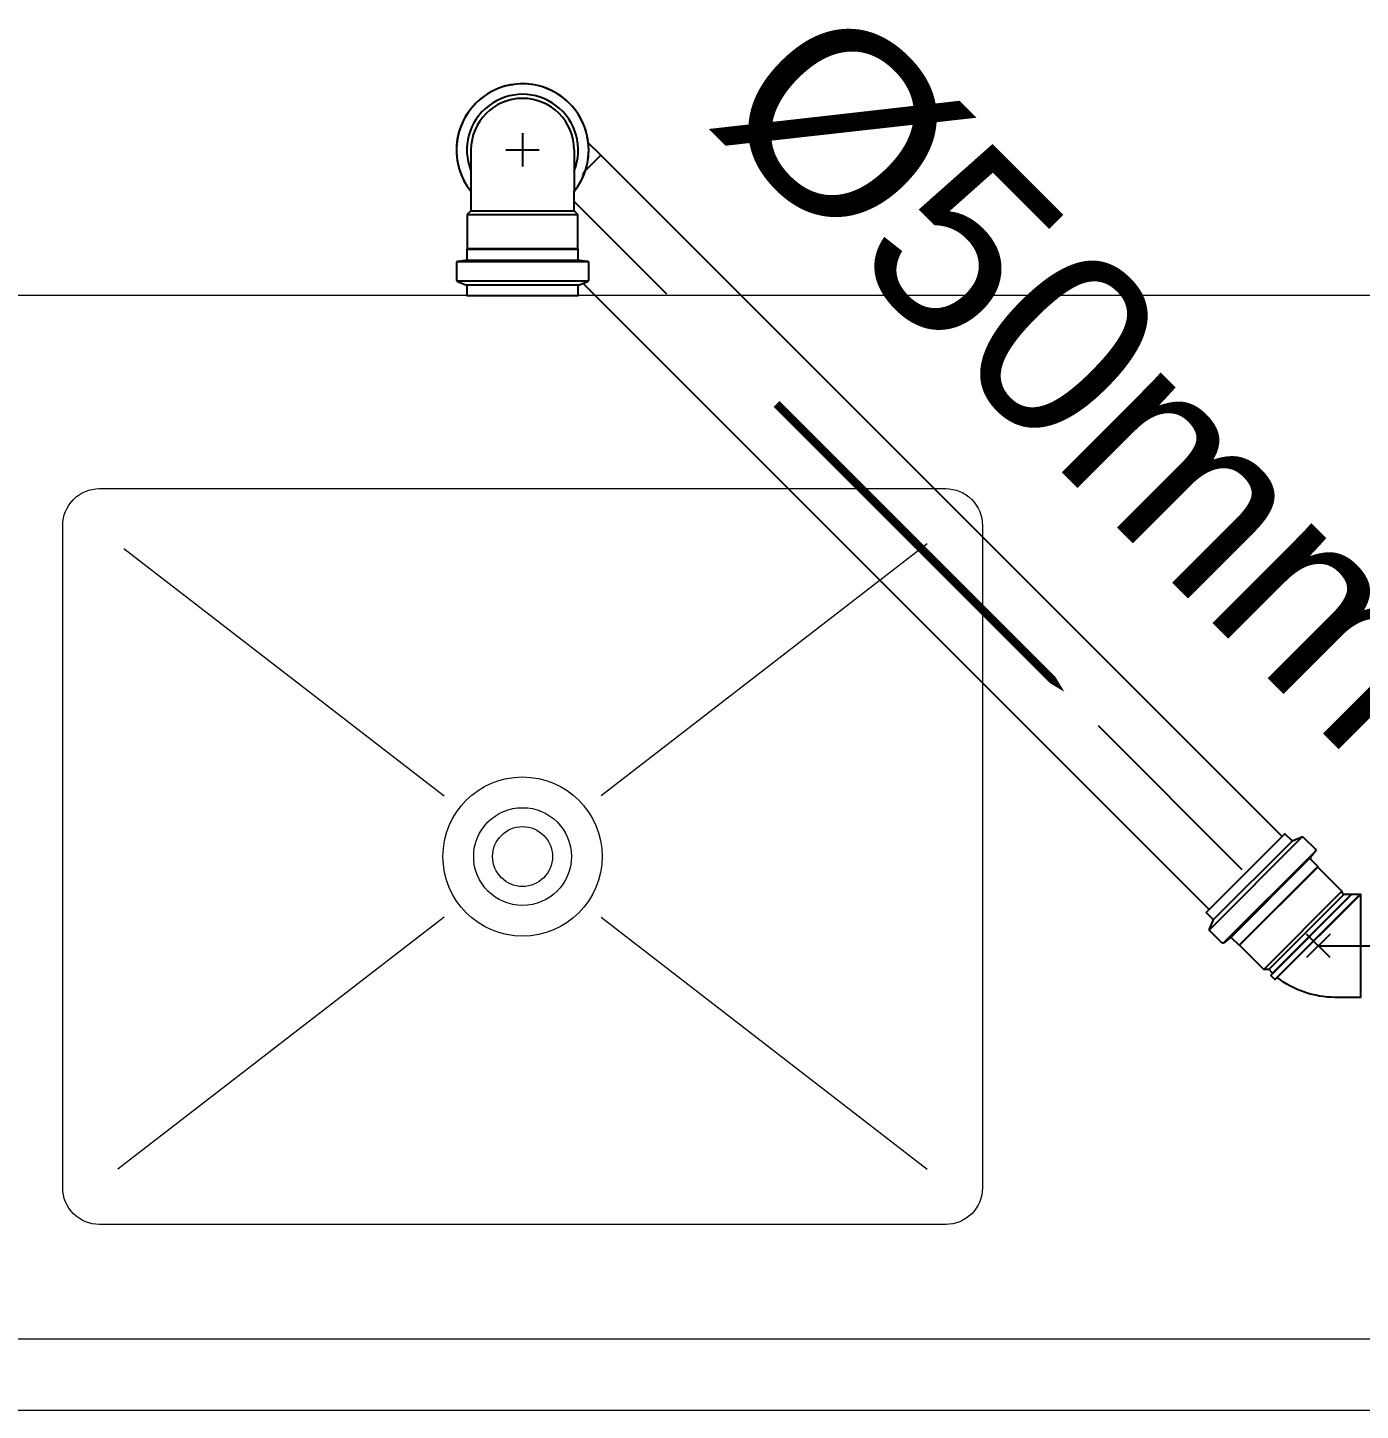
# Model space of a CAD drawing. Header units: millimetres. Extents: x 1345 to 2117, y 1214 to 1365.
# Drawn here: x 1634.825 to 1635.48, y 1255.011 to 1255.691 of the extents above; entities that cross this region are included whole.
import ezdxf
from ezdxf.enums import TextEntityAlignment as Align

# ---------------------------------------------------------------- set-up
doc = ezdxf.new("R2010")
doc.units = ezdxf.units.MM
doc.header["$LTSCALE"] = 0.5
doc.linetypes.add('LINHA_SIMETRIA', pattern=[0.25, 0.15, -0.1])
doc.linetypes.add('TUBO_ESGOTO', pattern=[200, 100, 100])
for name, color, linetype in [('08', 8, 'Continuous'), ('50_EGSN_Indicar_Fluxo', 1, 'Continuous'), ('50_EGSN_Indicar_texto', 2, 'Continuous'), ('AUXILIAR_VIPTEC', 1, 'Continuous'), ('Cnx_Esgoto_Det', 3, 'Continuous'), ('LINHA_SIMETRIA', 1, 'LINHA_SIMETRIA'), ('MOBIL-I', 251, 'Continuous'), ('Tubo_Esgoto_Det', 6, 'TUBO_ESGOTO')]:
    doc.layers.add(name, color=color, linetype=linetype)
doc.styles.add('Indicar', font='arial.ttf')

# ---------------------------------------------------------------- blocks, each defined once
blk = doc.blocks.new("EGSN'1100156- 01")
at = {"linetype": 'ByBlock'}
blk.add_lwpolyline([(2.9, -1.467, 0.238559), (2.9, 1.467), (2.9, 2.535), (2.034, 2.535, 2.084333), (2.034, -2.535), (2.9, -2.535)], format="xyb", close=True, dxfattribs=at)
for start, end in [(26.83532, 51.26058), (308.73942, 333.16468)]:
    blk.add_arc((0, 0), 3.25, start, end, dxfattribs=at)
at = {"layer": 'AUXILIAR_VIPTEC', "color": 0, "linetype": 'ByBlock'}
blk.add_lwpolyline([(0, -2.535, -1), (0, 0, 1), (0, 2.535)], format="xyb", dxfattribs=at)
for radius in [2.735, 2.535]:
    blk.add_circle((0, 0), radius, dxfattribs=at)
at = {"layer": 'LINHA_SIMETRIA', "ltscale": 0.05}
for p, q in [((2.9, -1.467), (2.9, 1.467)), ((0, -0.821), (0, 0.821)), ((-0.821, 0), (0.821, 0))]:
    blk.add_line(p, q, dxfattribs=at)
blk = doc.blocks.new('*U191', base_point=(1538.21703, 1039.35583))
blk.add_wipeout([(1538.22299, 1039.38778), (1538.20721, 1039.38681), (1538.19375, 1039.37851), (1538.1858, 1039.36484), (1538.18524, 1039.34904), (1538.19221, 1039.33484), (1538.20506, 1039.32561), (1538.22074, 1039.32354), (1538.23554, 1039.32912), (1538.23826, 1039.33048), (1538.23931, 1039.33048), (1538.24035, 1039.33048), (1538.2414, 1039.33048), (1538.24244, 1039.33048), (1538.24349, 1039.33048), (1538.24454, 1039.33048), (1538.24558, 1039.33048), (1538.24663, 1039.33048), (1538.24707, 1039.33034), (1538.24726, 1039.33014), (1538.24746, 1039.32995), (1538.24766, 1039.32975), (1538.24785, 1039.32955), (1538.24805, 1039.32936), (1538.24825, 1039.32916), (1538.24845, 1039.32896), (1538.24864, 1039.32877), (1538.24978, 1039.32868), (1538.25161, 1039.32868), (1538.25345, 1039.32868), (1538.25529, 1039.32868), (1538.25713, 1039.32868), (1538.25896, 1039.32868), (1538.2608, 1039.32868), (1538.26264, 1039.32868), (1538.26448, 1039.32868), (1538.26553, 1039.32867), (1538.26553, 1039.32865), (1538.26553, 1039.32863), (1538.26553, 1039.32861), (1538.26553, 1039.32858), (1538.26553, 1039.32856), (1538.26553, 1039.32854), (1538.26553, 1039.32852), (1538.26553, 1039.3285), (1538.26569, 1039.32848), (1538.26625, 1039.32848), (1538.26682, 1039.32848), (1538.26739, 1039.32848), (1538.26795, 1039.32848), (1538.26852, 1039.32848), (1538.26909, 1039.32848), (1538.26965, 1039.32848), (1538.27022, 1039.32848), (1538.27072, 1039.32848), (1538.27083, 1039.32847), (1538.27094, 1039.32844), (1538.27104, 1039.3284), (1538.27113, 1039.32833), (1538.27121, 1039.32826), (1538.27128, 1039.32817), (1538.27134, 1039.32808), (1538.27138, 1039.32797), (1538.2714, 1039.32786), (1538.27145, 1039.32743), (1538.2715, 1039.32701), (1538.27155, 1039.32658), (1538.2716, 1039.32615), (1538.27165, 1039.32572), (1538.2717, 1039.32529), (1538.27175, 1039.32487), (1538.2718, 1039.32444), (1538.27185, 1039.32401), (1538.27187, 1039.32386), (1538.27191, 1039.32375), (1538.27196, 1039.32365), (1538.27203, 1039.32356), (1538.27211, 1039.32349), (1538.2722, 1039.32342), (1538.2723, 1039.32338), (1538.27241, 1039.32335), (1538.27252, 1039.32333), (1538.27321, 1039.32333), (1538.27412, 1039.32333), (1538.27504, 1039.32333), (1538.27596, 1039.32333), (1538.27688, 1039.32333), (1538.2778, 1039.32333), (1538.27872, 1039.32333), (1538.27964, 1039.32333), (1538.28055, 1039.32333), (1538.281, 1039.32333), (1538.28109, 1039.32335), (1538.28118, 1039.32337), (1538.28126, 1039.32341), (1538.28134, 1039.32345), (1538.28141, 1039.32351), (1538.28148, 1039.32358), (1538.28153, 1039.32365), (1538.28158, 1039.32373), (1538.28168, 1039.32398), (1538.28186, 1039.32444), (1538.28204, 1039.32491), (1538.28222, 1039.32537), (1538.2824, 1039.32584), (1538.28258, 1039.3263), (1538.28276, 1039.32677), (1538.28294, 1039.32724), (1538.28312, 1039.3277), (1538.28326, 1039.32806), (1538.2833, 1039.32814), (1538.28336, 1039.32822), (1538.28342, 1039.32828), (1538.28349, 1039.32834), (1538.28357, 1039.32839), (1538.28365, 1039.32843), (1538.28374, 1039.32846), (1538.28383, 1039.32848), (1538.28398, 1039.32848), (1538.28448, 1039.32848), (1538.28499, 1039.32848), (1538.28549, 1039.32848), (1538.286, 1039.32848), (1538.2865, 1039.32848), (1538.28701, 1039.32848), (1538.28752, 1039.32848), (1538.28802, 1039.32848), (1538.28853, 1039.32848), (1538.28853, 1039.33446), (1538.28853, 1039.34045), (1538.28853, 1039.34643), (1538.28853, 1039.35241), (1538.28853, 1039.35839), (1538.28853, 1039.36438), (1538.28853, 1039.37036), (1538.28853, 1039.37634), (1538.28853, 1039.38233), (1538.28809, 1039.38318), (1538.28759, 1039.38318), (1538.28708, 1039.38318), (1538.28658, 1039.38318), (1538.28607, 1039.38318), (1538.28557, 1039.38318), (1538.28506, 1039.38318), (1538.28456, 1039.38318), (1538.28405, 1039.38318), (1538.28384, 1039.38318), (1538.28375, 1039.3832), (1538.28366, 1039.38322), (1538.28358, 1039.38326), (1538.2835, 1039.38331), (1538.28343, 1039.38337), (1538.28337, 1039.38344), (1538.28331, 1039.38351), (1538.28327, 1039.38359), (1538.28315, 1039.38389), (1538.28297, 1039.38436), (1538.28279, 1039.38482), (1538.28261, 1039.38529), (1538.28243, 1039.38576), (1538.28225, 1039.38622), (1538.28206, 1039.38669), (1538.28188, 1039.38715), (1538.2817, 1039.38762), (1538.28158, 1039.38792), (1538.28154, 1039.388), (1538.28149, 1039.38808), (1538.28142, 1039.38814), (1538.28135, 1039.3882), (1538.28128, 1039.38825), (1538.28119, 1039.38829), (1538.2811, 1039.38831), (1538.28101, 1039.38833), (1538.28068, 1039.38833), (1538.27977, 1039.38833), (1538.27885, 1039.38833), (1538.27793, 1039.38833), (1538.27701, 1039.38833), (1538.27609, 1039.38833), (1538.27517, 1039.38833), (1538.27426, 1039.38833), (1538.27334, 1039.38833), (1538.27253, 1039.38833), (1538.27242, 1039.38832), (1538.27232, 1039.38829), (1538.27221, 1039.38825), (1538.27212, 1039.38818), (1538.27204, 1039.38811), (1538.27197, 1039.38802), (1538.27191, 1039.38793), (1538.27188, 1039.38782), (1538.27185, 1039.38771), (1538.2718, 1039.38728), (1538.27175, 1039.38686), (1538.2717, 1039.38643), (1538.27165, 1039.386), (1538.27161, 1039.38557), (1538.27156, 1039.38514), (1538.27151, 1039.38472), (1538.27146, 1039.38429), (1538.27141, 1039.38386), (1538.27138, 1039.38371), (1538.27134, 1039.3836), (1538.27129, 1039.3835), (1538.27123, 1039.38341), (1538.27114, 1039.38334), (1538.27105, 1039.38327), (1538.27095, 1039.38323), (1538.27085, 1039.3832), (1538.27074, 1039.38318), (1538.27031, 1039.38318), (1538.26977, 1039.38318), (1538.26923, 1039.38318), (1538.26868, 1039.38318), (1538.26814, 1039.38318), (1538.26759, 1039.38318), (1538.26705, 1039.38318), (1538.2665, 1039.38318), (1538.26596, 1039.38318), (1538.26571, 1039.38317), (1538.26569, 1039.38315), (1538.26567, 1039.38312), (1538.26565, 1039.3831), (1538.26563, 1039.38308), (1538.2656, 1039.38306), (1538.26558, 1039.38304), (1538.26556, 1039.38302), (1538.26554, 1039.38299), (1538.26474, 1039.38298), (1538.2629, 1039.38298), (1538.26106, 1039.38298), (1538.25923, 1039.38298), (1538.25739, 1039.38298), (1538.25555, 1039.38298), (1538.25371, 1039.38298), (1538.25188, 1039.38298), (1538.25004, 1039.38298), (1538.24867, 1039.38292), (1538.24847, 1039.38273), (1538.24828, 1039.38253), (1538.24808, 1039.38233), (1538.24788, 1039.38214), (1538.24769, 1039.38194), (1538.24749, 1039.38174), (1538.24729, 1039.38155), (1538.2471, 1039.38135), (1538.24678, 1039.38118), (1538.24573, 1039.38118), (1538.24469, 1039.38118), (1538.24364, 1039.38118), (1538.24259, 1039.38118), (1538.24155, 1039.38118), (1538.2405, 1039.38118), (1538.23946, 1039.38118), (1538.23841, 1039.38118), (1538.23736, 1039.38118)])
blk.add_wipeout([(1538.22299, 1039.38778), (1538.20721, 1039.38681), (1538.19375, 1039.37851), (1538.1858, 1039.36484), (1538.18524, 1039.34904), (1538.19221, 1039.33484), (1538.20506, 1039.32561), (1538.22074, 1039.32354), (1538.23554, 1039.32912), (1538.23826, 1039.33048), (1538.23931, 1039.33048), (1538.24035, 1039.33048), (1538.2414, 1039.33048), (1538.24244, 1039.33048), (1538.24349, 1039.33048), (1538.24454, 1039.33048), (1538.24558, 1039.33048), (1538.24663, 1039.33048), (1538.24707, 1039.33034), (1538.24726, 1039.33014), (1538.24746, 1039.32995), (1538.24766, 1039.32975), (1538.24785, 1039.32955), (1538.24805, 1039.32936), (1538.24825, 1039.32916), (1538.24845, 1039.32896), (1538.24864, 1039.32877), (1538.24978, 1039.32868), (1538.25161, 1039.32868), (1538.25345, 1039.32868), (1538.25529, 1039.32868), (1538.25713, 1039.32868), (1538.25896, 1039.32868), (1538.2608, 1039.32868), (1538.26264, 1039.32868), (1538.26448, 1039.32868), (1538.26553, 1039.32867), (1538.26553, 1039.32865), (1538.26553, 1039.32863), (1538.26553, 1039.32861), (1538.26553, 1039.32858), (1538.26553, 1039.32856), (1538.26553, 1039.32854), (1538.26553, 1039.32852), (1538.26553, 1039.3285), (1538.26569, 1039.32848), (1538.26625, 1039.32848), (1538.26682, 1039.32848), (1538.26739, 1039.32848), (1538.26795, 1039.32848), (1538.26852, 1039.32848), (1538.26909, 1039.32848), (1538.26965, 1039.32848), (1538.27022, 1039.32848), (1538.27072, 1039.32848), (1538.27083, 1039.32847), (1538.27094, 1039.32844), (1538.27104, 1039.3284), (1538.27113, 1039.32833), (1538.27121, 1039.32826), (1538.27128, 1039.32817), (1538.27134, 1039.32808), (1538.27138, 1039.32797), (1538.2714, 1039.32786), (1538.27145, 1039.32743), (1538.2715, 1039.32701), (1538.27155, 1039.32658), (1538.2716, 1039.32615), (1538.27165, 1039.32572), (1538.2717, 1039.32529), (1538.27175, 1039.32487), (1538.2718, 1039.32444), (1538.27185, 1039.32401), (1538.27187, 1039.32386), (1538.27191, 1039.32375), (1538.27196, 1039.32365), (1538.27203, 1039.32356), (1538.27211, 1039.32349), (1538.2722, 1039.32342), (1538.2723, 1039.32338), (1538.27241, 1039.32335), (1538.27252, 1039.32333), (1538.27321, 1039.32333), (1538.27412, 1039.32333), (1538.27504, 1039.32333), (1538.27596, 1039.32333), (1538.27688, 1039.32333), (1538.2778, 1039.32333), (1538.27872, 1039.32333), (1538.27964, 1039.32333), (1538.28055, 1039.32333), (1538.281, 1039.32333), (1538.28109, 1039.32335), (1538.28118, 1039.32337), (1538.28126, 1039.32341), (1538.28134, 1039.32345), (1538.28141, 1039.32351), (1538.28148, 1039.32358), (1538.28153, 1039.32365), (1538.28158, 1039.32373), (1538.28168, 1039.32398), (1538.28186, 1039.32444), (1538.28204, 1039.32491), (1538.28222, 1039.32537), (1538.2824, 1039.32584), (1538.28258, 1039.3263), (1538.28276, 1039.32677), (1538.28294, 1039.32724), (1538.28312, 1039.3277), (1538.28326, 1039.32806), (1538.2833, 1039.32814), (1538.28336, 1039.32822), (1538.28342, 1039.32828), (1538.28349, 1039.32834), (1538.28357, 1039.32839), (1538.28365, 1039.32843), (1538.28374, 1039.32846), (1538.28383, 1039.32848), (1538.28398, 1039.32848), (1538.28448, 1039.32848), (1538.28499, 1039.32848), (1538.28549, 1039.32848), (1538.286, 1039.32848), (1538.2865, 1039.32848), (1538.28701, 1039.32848), (1538.28752, 1039.32848), (1538.28802, 1039.32848), (1538.28853, 1039.32848), (1538.28853, 1039.33446), (1538.28853, 1039.34045), (1538.28853, 1039.34643), (1538.28853, 1039.35241), (1538.28853, 1039.35839), (1538.28853, 1039.36438), (1538.28853, 1039.37036), (1538.28853, 1039.37634), (1538.28853, 1039.38233), (1538.28809, 1039.38318), (1538.28759, 1039.38318), (1538.28708, 1039.38318), (1538.28658, 1039.38318), (1538.28607, 1039.38318), (1538.28557, 1039.38318), (1538.28506, 1039.38318), (1538.28456, 1039.38318), (1538.28405, 1039.38318), (1538.28384, 1039.38318), (1538.28375, 1039.3832), (1538.28366, 1039.38322), (1538.28358, 1039.38326), (1538.2835, 1039.38331), (1538.28343, 1039.38337), (1538.28337, 1039.38344), (1538.28331, 1039.38351), (1538.28327, 1039.38359), (1538.28315, 1039.38389), (1538.28297, 1039.38436), (1538.28279, 1039.38482), (1538.28261, 1039.38529), (1538.28243, 1039.38576), (1538.28225, 1039.38622), (1538.28206, 1039.38669), (1538.28188, 1039.38715), (1538.2817, 1039.38762), (1538.28158, 1039.38792), (1538.28154, 1039.388), (1538.28149, 1039.38808), (1538.28142, 1039.38814), (1538.28135, 1039.3882), (1538.28128, 1039.38825), (1538.28119, 1039.38829), (1538.2811, 1039.38831), (1538.28101, 1039.38833), (1538.28068, 1039.38833), (1538.27977, 1039.38833), (1538.27885, 1039.38833), (1538.27793, 1039.38833), (1538.27701, 1039.38833), (1538.27609, 1039.38833), (1538.27517, 1039.38833), (1538.27426, 1039.38833), (1538.27334, 1039.38833), (1538.27253, 1039.38833), (1538.27242, 1039.38832), (1538.27232, 1039.38829), (1538.27221, 1039.38825), (1538.27212, 1039.38818), (1538.27204, 1039.38811), (1538.27197, 1039.38802), (1538.27191, 1039.38793), (1538.27188, 1039.38782), (1538.27185, 1039.38771), (1538.2718, 1039.38728), (1538.27175, 1039.38686), (1538.2717, 1039.38643), (1538.27165, 1039.386), (1538.27161, 1039.38557), (1538.27156, 1039.38514), (1538.27151, 1039.38472), (1538.27146, 1039.38429), (1538.27141, 1039.38386), (1538.27138, 1039.38371), (1538.27134, 1039.3836), (1538.27129, 1039.3835), (1538.27123, 1039.38341), (1538.27114, 1039.38334), (1538.27105, 1039.38327), (1538.27095, 1039.38323), (1538.27085, 1039.3832), (1538.27074, 1039.38318), (1538.27031, 1039.38318), (1538.26977, 1039.38318), (1538.26923, 1039.38318), (1538.26868, 1039.38318), (1538.26814, 1039.38318), (1538.26759, 1039.38318), (1538.26705, 1039.38318), (1538.2665, 1039.38318), (1538.26596, 1039.38318), (1538.26571, 1039.38317), (1538.26569, 1039.38315), (1538.26567, 1039.38312), (1538.26565, 1039.3831), (1538.26563, 1039.38308), (1538.2656, 1039.38306), (1538.26558, 1039.38304), (1538.26556, 1039.38302), (1538.26554, 1039.38299), (1538.26474, 1039.38298), (1538.2629, 1039.38298), (1538.26106, 1039.38298), (1538.25923, 1039.38298), (1538.25739, 1039.38298), (1538.25555, 1039.38298), (1538.25371, 1039.38298), (1538.25188, 1039.38298), (1538.25004, 1039.38298), (1538.24867, 1039.38292), (1538.24847, 1039.38273), (1538.24828, 1039.38253), (1538.24808, 1039.38233), (1538.24788, 1039.38214), (1538.24769, 1039.38194), (1538.24749, 1039.38174), (1538.24729, 1039.38155), (1538.2471, 1039.38135), (1538.24678, 1039.38118), (1538.24573, 1039.38118), (1538.24469, 1039.38118), (1538.24364, 1039.38118), (1538.24259, 1039.38118), (1538.24155, 1039.38118), (1538.2405, 1039.38118), (1538.23946, 1039.38118), (1538.23841, 1039.38118), (1538.23736, 1039.38118)])
blk.add_wipeout([(1538.22299, 1039.38778), (1538.20721, 1039.38681), (1538.19375, 1039.37851), (1538.1858, 1039.36484), (1538.18524, 1039.34904), (1538.19221, 1039.33484), (1538.20506, 1039.32561), (1538.22074, 1039.32354), (1538.23554, 1039.32912), (1538.23826, 1039.33048), (1538.23931, 1039.33048), (1538.24035, 1039.33048), (1538.2414, 1039.33048), (1538.24244, 1039.33048), (1538.24349, 1039.33048), (1538.24454, 1039.33048), (1538.24558, 1039.33048), (1538.24663, 1039.33048), (1538.24707, 1039.33034), (1538.24726, 1039.33014), (1538.24746, 1039.32995), (1538.24766, 1039.32975), (1538.24785, 1039.32955), (1538.24805, 1039.32936), (1538.24825, 1039.32916), (1538.24845, 1039.32896), (1538.24864, 1039.32877), (1538.24978, 1039.32868), (1538.25161, 1039.32868), (1538.25345, 1039.32868), (1538.25529, 1039.32868), (1538.25713, 1039.32868), (1538.25896, 1039.32868), (1538.2608, 1039.32868), (1538.26264, 1039.32868), (1538.26448, 1039.32868), (1538.26553, 1039.32867), (1538.26553, 1039.32865), (1538.26553, 1039.32863), (1538.26553, 1039.32861), (1538.26553, 1039.32858), (1538.26553, 1039.32856), (1538.26553, 1039.32854), (1538.26553, 1039.32852), (1538.26553, 1039.3285), (1538.26569, 1039.32848), (1538.26625, 1039.32848), (1538.26682, 1039.32848), (1538.26739, 1039.32848), (1538.26795, 1039.32848), (1538.26852, 1039.32848), (1538.26909, 1039.32848), (1538.26965, 1039.32848), (1538.27022, 1039.32848), (1538.27072, 1039.32848), (1538.27083, 1039.32847), (1538.27094, 1039.32844), (1538.27104, 1039.3284), (1538.27113, 1039.32833), (1538.27121, 1039.32826), (1538.27128, 1039.32817), (1538.27134, 1039.32808), (1538.27138, 1039.32797), (1538.2714, 1039.32786), (1538.27145, 1039.32743), (1538.2715, 1039.32701), (1538.27155, 1039.32658), (1538.2716, 1039.32615), (1538.27165, 1039.32572), (1538.2717, 1039.32529), (1538.27175, 1039.32487), (1538.2718, 1039.32444), (1538.27185, 1039.32401), (1538.27187, 1039.32386), (1538.27191, 1039.32375), (1538.27196, 1039.32365), (1538.27203, 1039.32356), (1538.27211, 1039.32349), (1538.2722, 1039.32342), (1538.2723, 1039.32338), (1538.27241, 1039.32335), (1538.27252, 1039.32333), (1538.27321, 1039.32333), (1538.27412, 1039.32333), (1538.27504, 1039.32333), (1538.27596, 1039.32333), (1538.27688, 1039.32333), (1538.2778, 1039.32333), (1538.27872, 1039.32333), (1538.27964, 1039.32333), (1538.28055, 1039.32333), (1538.281, 1039.32333), (1538.28109, 1039.32335), (1538.28118, 1039.32337), (1538.28126, 1039.32341), (1538.28134, 1039.32345), (1538.28141, 1039.32351), (1538.28148, 1039.32358), (1538.28153, 1039.32365), (1538.28158, 1039.32373), (1538.28168, 1039.32398), (1538.28186, 1039.32444), (1538.28204, 1039.32491), (1538.28222, 1039.32537), (1538.2824, 1039.32584), (1538.28258, 1039.3263), (1538.28276, 1039.32677), (1538.28294, 1039.32724), (1538.28312, 1039.3277), (1538.28326, 1039.32806), (1538.2833, 1039.32814), (1538.28336, 1039.32822), (1538.28342, 1039.32828), (1538.28349, 1039.32834), (1538.28357, 1039.32839), (1538.28365, 1039.32843), (1538.28374, 1039.32846), (1538.28383, 1039.32848), (1538.28398, 1039.32848), (1538.28448, 1039.32848), (1538.28499, 1039.32848), (1538.28549, 1039.32848), (1538.286, 1039.32848), (1538.2865, 1039.32848), (1538.28701, 1039.32848), (1538.28752, 1039.32848), (1538.28802, 1039.32848), (1538.28853, 1039.32848), (1538.28853, 1039.33446), (1538.28853, 1039.34045), (1538.28853, 1039.34643), (1538.28853, 1039.35241), (1538.28853, 1039.35839), (1538.28853, 1039.36438), (1538.28853, 1039.37036), (1538.28853, 1039.37634), (1538.28853, 1039.38233), (1538.28809, 1039.38318), (1538.28759, 1039.38318), (1538.28708, 1039.38318), (1538.28658, 1039.38318), (1538.28607, 1039.38318), (1538.28557, 1039.38318), (1538.28506, 1039.38318), (1538.28456, 1039.38318), (1538.28405, 1039.38318), (1538.28384, 1039.38318), (1538.28375, 1039.3832), (1538.28366, 1039.38322), (1538.28358, 1039.38326), (1538.2835, 1039.38331), (1538.28343, 1039.38337), (1538.28337, 1039.38344), (1538.28331, 1039.38351), (1538.28327, 1039.38359), (1538.28315, 1039.38389), (1538.28297, 1039.38436), (1538.28279, 1039.38482), (1538.28261, 1039.38529), (1538.28243, 1039.38576), (1538.28225, 1039.38622), (1538.28206, 1039.38669), (1538.28188, 1039.38715), (1538.2817, 1039.38762), (1538.28158, 1039.38792), (1538.28154, 1039.388), (1538.28149, 1039.38808), (1538.28142, 1039.38814), (1538.28135, 1039.3882), (1538.28128, 1039.38825), (1538.28119, 1039.38829), (1538.2811, 1039.38831), (1538.28101, 1039.38833), (1538.28068, 1039.38833), (1538.27977, 1039.38833), (1538.27885, 1039.38833), (1538.27793, 1039.38833), (1538.27701, 1039.38833), (1538.27609, 1039.38833), (1538.27517, 1039.38833), (1538.27426, 1039.38833), (1538.27334, 1039.38833), (1538.27253, 1039.38833), (1538.27242, 1039.38832), (1538.27232, 1039.38829), (1538.27221, 1039.38825), (1538.27212, 1039.38818), (1538.27204, 1039.38811), (1538.27197, 1039.38802), (1538.27191, 1039.38793), (1538.27188, 1039.38782), (1538.27185, 1039.38771), (1538.2718, 1039.38728), (1538.27175, 1039.38686), (1538.2717, 1039.38643), (1538.27165, 1039.386), (1538.27161, 1039.38557), (1538.27156, 1039.38514), (1538.27151, 1039.38472), (1538.27146, 1039.38429), (1538.27141, 1039.38386), (1538.27138, 1039.38371), (1538.27134, 1039.3836), (1538.27129, 1039.3835), (1538.27123, 1039.38341), (1538.27114, 1039.38334), (1538.27105, 1039.38327), (1538.27095, 1039.38323), (1538.27085, 1039.3832), (1538.27074, 1039.38318), (1538.27031, 1039.38318), (1538.26977, 1039.38318), (1538.26923, 1039.38318), (1538.26868, 1039.38318), (1538.26814, 1039.38318), (1538.26759, 1039.38318), (1538.26705, 1039.38318), (1538.2665, 1039.38318), (1538.26596, 1039.38318), (1538.26571, 1039.38317), (1538.26569, 1039.38315), (1538.26567, 1039.38312), (1538.26565, 1039.3831), (1538.26563, 1039.38308), (1538.2656, 1039.38306), (1538.26558, 1039.38304), (1538.26556, 1039.38302), (1538.26554, 1039.38299), (1538.26474, 1039.38298), (1538.2629, 1039.38298), (1538.26106, 1039.38298), (1538.25923, 1039.38298), (1538.25739, 1039.38298), (1538.25555, 1039.38298), (1538.25371, 1039.38298), (1538.25188, 1039.38298), (1538.25004, 1039.38298), (1538.24867, 1039.38292), (1538.24847, 1039.38273), (1538.24828, 1039.38253), (1538.24808, 1039.38233), (1538.24788, 1039.38214), (1538.24769, 1039.38194), (1538.24749, 1039.38174), (1538.24729, 1039.38155), (1538.2471, 1039.38135), (1538.24678, 1039.38118), (1538.24573, 1039.38118), (1538.24469, 1039.38118), (1538.24364, 1039.38118), (1538.24259, 1039.38118), (1538.24155, 1039.38118), (1538.2405, 1039.38118), (1538.23946, 1039.38118), (1538.23841, 1039.38118), (1538.23736, 1039.38118)])
blk.add_wipeout([(1538.22299, 1039.38778), (1538.20721, 1039.38681), (1538.19375, 1039.37851), (1538.1858, 1039.36484), (1538.18524, 1039.34904), (1538.19221, 1039.33484), (1538.20506, 1039.32561), (1538.22074, 1039.32354), (1538.23554, 1039.32912), (1538.23826, 1039.33048), (1538.23931, 1039.33048), (1538.24035, 1039.33048), (1538.2414, 1039.33048), (1538.24244, 1039.33048), (1538.24349, 1039.33048), (1538.24454, 1039.33048), (1538.24558, 1039.33048), (1538.24663, 1039.33048), (1538.24707, 1039.33034), (1538.24726, 1039.33014), (1538.24746, 1039.32995), (1538.24766, 1039.32975), (1538.24785, 1039.32955), (1538.24805, 1039.32936), (1538.24825, 1039.32916), (1538.24845, 1039.32896), (1538.24864, 1039.32877), (1538.24978, 1039.32868), (1538.25161, 1039.32868), (1538.25345, 1039.32868), (1538.25529, 1039.32868), (1538.25713, 1039.32868), (1538.25896, 1039.32868), (1538.2608, 1039.32868), (1538.26264, 1039.32868), (1538.26448, 1039.32868), (1538.26553, 1039.32867), (1538.26553, 1039.32865), (1538.26553, 1039.32863), (1538.26553, 1039.32861), (1538.26553, 1039.32858), (1538.26553, 1039.32856), (1538.26553, 1039.32854), (1538.26553, 1039.32852), (1538.26553, 1039.3285), (1538.26569, 1039.32848), (1538.26625, 1039.32848), (1538.26682, 1039.32848), (1538.26739, 1039.32848), (1538.26795, 1039.32848), (1538.26852, 1039.32848), (1538.26909, 1039.32848), (1538.26965, 1039.32848), (1538.27022, 1039.32848), (1538.27072, 1039.32848), (1538.27083, 1039.32847), (1538.27094, 1039.32844), (1538.27104, 1039.3284), (1538.27113, 1039.32833), (1538.27121, 1039.32826), (1538.27128, 1039.32817), (1538.27134, 1039.32808), (1538.27138, 1039.32797), (1538.2714, 1039.32786), (1538.27145, 1039.32743), (1538.2715, 1039.32701), (1538.27155, 1039.32658), (1538.2716, 1039.32615), (1538.27165, 1039.32572), (1538.2717, 1039.32529), (1538.27175, 1039.32487), (1538.2718, 1039.32444), (1538.27185, 1039.32401), (1538.27187, 1039.32386), (1538.27191, 1039.32375), (1538.27196, 1039.32365), (1538.27203, 1039.32356), (1538.27211, 1039.32349), (1538.2722, 1039.32342), (1538.2723, 1039.32338), (1538.27241, 1039.32335), (1538.27252, 1039.32333), (1538.27321, 1039.32333), (1538.27412, 1039.32333), (1538.27504, 1039.32333), (1538.27596, 1039.32333), (1538.27688, 1039.32333), (1538.2778, 1039.32333), (1538.27872, 1039.32333), (1538.27964, 1039.32333), (1538.28055, 1039.32333), (1538.281, 1039.32333), (1538.28109, 1039.32335), (1538.28118, 1039.32337), (1538.28126, 1039.32341), (1538.28134, 1039.32345), (1538.28141, 1039.32351), (1538.28148, 1039.32358), (1538.28153, 1039.32365), (1538.28158, 1039.32373), (1538.28168, 1039.32398), (1538.28186, 1039.32444), (1538.28204, 1039.32491), (1538.28222, 1039.32537), (1538.2824, 1039.32584), (1538.28258, 1039.3263), (1538.28276, 1039.32677), (1538.28294, 1039.32724), (1538.28312, 1039.3277), (1538.28326, 1039.32806), (1538.2833, 1039.32814), (1538.28336, 1039.32822), (1538.28342, 1039.32828), (1538.28349, 1039.32834), (1538.28357, 1039.32839), (1538.28365, 1039.32843), (1538.28374, 1039.32846), (1538.28383, 1039.32848), (1538.28398, 1039.32848), (1538.28448, 1039.32848), (1538.28499, 1039.32848), (1538.28549, 1039.32848), (1538.286, 1039.32848), (1538.2865, 1039.32848), (1538.28701, 1039.32848), (1538.28752, 1039.32848), (1538.28802, 1039.32848), (1538.28853, 1039.32848), (1538.28853, 1039.33446), (1538.28853, 1039.34045), (1538.28853, 1039.34643), (1538.28853, 1039.35241), (1538.28853, 1039.35839), (1538.28853, 1039.36438), (1538.28853, 1039.37036), (1538.28853, 1039.37634), (1538.28853, 1039.38233), (1538.28809, 1039.38318), (1538.28759, 1039.38318), (1538.28708, 1039.38318), (1538.28658, 1039.38318), (1538.28607, 1039.38318), (1538.28557, 1039.38318), (1538.28506, 1039.38318), (1538.28456, 1039.38318), (1538.28405, 1039.38318), (1538.28384, 1039.38318), (1538.28375, 1039.3832), (1538.28366, 1039.38322), (1538.28358, 1039.38326), (1538.2835, 1039.38331), (1538.28343, 1039.38337), (1538.28337, 1039.38344), (1538.28331, 1039.38351), (1538.28327, 1039.38359), (1538.28315, 1039.38389), (1538.28297, 1039.38436), (1538.28279, 1039.38482), (1538.28261, 1039.38529), (1538.28243, 1039.38576), (1538.28225, 1039.38622), (1538.28206, 1039.38669), (1538.28188, 1039.38715), (1538.2817, 1039.38762), (1538.28158, 1039.38792), (1538.28154, 1039.388), (1538.28149, 1039.38808), (1538.28142, 1039.38814), (1538.28135, 1039.3882), (1538.28128, 1039.38825), (1538.28119, 1039.38829), (1538.2811, 1039.38831), (1538.28101, 1039.38833), (1538.28068, 1039.38833), (1538.27977, 1039.38833), (1538.27885, 1039.38833), (1538.27793, 1039.38833), (1538.27701, 1039.38833), (1538.27609, 1039.38833), (1538.27517, 1039.38833), (1538.27426, 1039.38833), (1538.27334, 1039.38833), (1538.27253, 1039.38833), (1538.27242, 1039.38832), (1538.27232, 1039.38829), (1538.27221, 1039.38825), (1538.27212, 1039.38818), (1538.27204, 1039.38811), (1538.27197, 1039.38802), (1538.27191, 1039.38793), (1538.27188, 1039.38782), (1538.27185, 1039.38771), (1538.2718, 1039.38728), (1538.27175, 1039.38686), (1538.2717, 1039.38643), (1538.27165, 1039.386), (1538.27161, 1039.38557), (1538.27156, 1039.38514), (1538.27151, 1039.38472), (1538.27146, 1039.38429), (1538.27141, 1039.38386), (1538.27138, 1039.38371), (1538.27134, 1039.3836), (1538.27129, 1039.3835), (1538.27123, 1039.38341), (1538.27114, 1039.38334), (1538.27105, 1039.38327), (1538.27095, 1039.38323), (1538.27085, 1039.3832), (1538.27074, 1039.38318), (1538.27031, 1039.38318), (1538.26977, 1039.38318), (1538.26923, 1039.38318), (1538.26868, 1039.38318), (1538.26814, 1039.38318), (1538.26759, 1039.38318), (1538.26705, 1039.38318), (1538.2665, 1039.38318), (1538.26596, 1039.38318), (1538.26571, 1039.38317), (1538.26569, 1039.38315), (1538.26567, 1039.38312), (1538.26565, 1039.3831), (1538.26563, 1039.38308), (1538.2656, 1039.38306), (1538.26558, 1039.38304), (1538.26556, 1039.38302), (1538.26554, 1039.38299), (1538.26474, 1039.38298), (1538.2629, 1039.38298), (1538.26106, 1039.38298), (1538.25923, 1039.38298), (1538.25739, 1039.38298), (1538.25555, 1039.38298), (1538.25371, 1039.38298), (1538.25188, 1039.38298), (1538.25004, 1039.38298), (1538.24867, 1039.38292), (1538.24847, 1039.38273), (1538.24828, 1039.38253), (1538.24808, 1039.38233), (1538.24788, 1039.38214), (1538.24769, 1039.38194), (1538.24749, 1039.38174), (1538.24729, 1039.38155), (1538.2471, 1039.38135), (1538.24678, 1039.38118), (1538.24573, 1039.38118), (1538.24469, 1039.38118), (1538.24364, 1039.38118), (1538.24259, 1039.38118), (1538.24155, 1039.38118), (1538.2405, 1039.38118), (1538.23946, 1039.38118), (1538.23841, 1039.38118), (1538.23736, 1039.38118)])
blk.add_wipeout([(1538.22299, 1039.38778), (1538.20721, 1039.38681), (1538.19375, 1039.37851), (1538.1858, 1039.36484), (1538.18524, 1039.34904), (1538.19221, 1039.33484), (1538.20506, 1039.32561), (1538.22074, 1039.32354), (1538.23554, 1039.32912), (1538.23826, 1039.33048), (1538.23931, 1039.33048), (1538.24035, 1039.33048), (1538.2414, 1039.33048), (1538.24244, 1039.33048), (1538.24349, 1039.33048), (1538.24454, 1039.33048), (1538.24558, 1039.33048), (1538.24663, 1039.33048), (1538.24707, 1039.33034), (1538.24726, 1039.33014), (1538.24746, 1039.32995), (1538.24766, 1039.32975), (1538.24785, 1039.32955), (1538.24805, 1039.32936), (1538.24825, 1039.32916), (1538.24845, 1039.32896), (1538.24864, 1039.32877), (1538.24978, 1039.32868), (1538.25161, 1039.32868), (1538.25345, 1039.32868), (1538.25529, 1039.32868), (1538.25713, 1039.32868), (1538.25896, 1039.32868), (1538.2608, 1039.32868), (1538.26264, 1039.32868), (1538.26448, 1039.32868), (1538.26553, 1039.32867), (1538.26553, 1039.32865), (1538.26553, 1039.32863), (1538.26553, 1039.32861), (1538.26553, 1039.32858), (1538.26553, 1039.32856), (1538.26553, 1039.32854), (1538.26553, 1039.32852), (1538.26553, 1039.3285), (1538.26569, 1039.32848), (1538.26625, 1039.32848), (1538.26682, 1039.32848), (1538.26739, 1039.32848), (1538.26795, 1039.32848), (1538.26852, 1039.32848), (1538.26909, 1039.32848), (1538.26965, 1039.32848), (1538.27022, 1039.32848), (1538.27072, 1039.32848), (1538.27083, 1039.32847), (1538.27094, 1039.32844), (1538.27104, 1039.3284), (1538.27113, 1039.32833), (1538.27121, 1039.32826), (1538.27128, 1039.32817), (1538.27134, 1039.32808), (1538.27138, 1039.32797), (1538.2714, 1039.32786), (1538.27145, 1039.32743), (1538.2715, 1039.32701), (1538.27155, 1039.32658), (1538.2716, 1039.32615), (1538.27165, 1039.32572), (1538.2717, 1039.32529), (1538.27175, 1039.32487), (1538.2718, 1039.32444), (1538.27185, 1039.32401), (1538.27187, 1039.32386), (1538.27191, 1039.32375), (1538.27196, 1039.32365), (1538.27203, 1039.32356), (1538.27211, 1039.32349), (1538.2722, 1039.32342), (1538.2723, 1039.32338), (1538.27241, 1039.32335), (1538.27252, 1039.32333), (1538.27321, 1039.32333), (1538.27412, 1039.32333), (1538.27504, 1039.32333), (1538.27596, 1039.32333), (1538.27688, 1039.32333), (1538.2778, 1039.32333), (1538.27872, 1039.32333), (1538.27964, 1039.32333), (1538.28055, 1039.32333), (1538.281, 1039.32333), (1538.28109, 1039.32335), (1538.28118, 1039.32337), (1538.28126, 1039.32341), (1538.28134, 1039.32345), (1538.28141, 1039.32351), (1538.28148, 1039.32358), (1538.28153, 1039.32365), (1538.28158, 1039.32373), (1538.28168, 1039.32398), (1538.28186, 1039.32444), (1538.28204, 1039.32491), (1538.28222, 1039.32537), (1538.2824, 1039.32584), (1538.28258, 1039.3263), (1538.28276, 1039.32677), (1538.28294, 1039.32724), (1538.28312, 1039.3277), (1538.28326, 1039.32806), (1538.2833, 1039.32814), (1538.28336, 1039.32822), (1538.28342, 1039.32828), (1538.28349, 1039.32834), (1538.28357, 1039.32839), (1538.28365, 1039.32843), (1538.28374, 1039.32846), (1538.28383, 1039.32848), (1538.28398, 1039.32848), (1538.28448, 1039.32848), (1538.28499, 1039.32848), (1538.28549, 1039.32848), (1538.286, 1039.32848), (1538.2865, 1039.32848), (1538.28701, 1039.32848), (1538.28752, 1039.32848), (1538.28802, 1039.32848), (1538.28853, 1039.32848), (1538.28853, 1039.33446), (1538.28853, 1039.34045), (1538.28853, 1039.34643), (1538.28853, 1039.35241), (1538.28853, 1039.35839), (1538.28853, 1039.36438), (1538.28853, 1039.37036), (1538.28853, 1039.37634), (1538.28853, 1039.38233), (1538.28809, 1039.38318), (1538.28759, 1039.38318), (1538.28708, 1039.38318), (1538.28658, 1039.38318), (1538.28607, 1039.38318), (1538.28557, 1039.38318), (1538.28506, 1039.38318), (1538.28456, 1039.38318), (1538.28405, 1039.38318), (1538.28384, 1039.38318), (1538.28375, 1039.3832), (1538.28366, 1039.38322), (1538.28358, 1039.38326), (1538.2835, 1039.38331), (1538.28343, 1039.38337), (1538.28337, 1039.38344), (1538.28331, 1039.38351), (1538.28327, 1039.38359), (1538.28315, 1039.38389), (1538.28297, 1039.38436), (1538.28279, 1039.38482), (1538.28261, 1039.38529), (1538.28243, 1039.38576), (1538.28225, 1039.38622), (1538.28206, 1039.38669), (1538.28188, 1039.38715), (1538.2817, 1039.38762), (1538.28158, 1039.38792), (1538.28154, 1039.388), (1538.28149, 1039.38808), (1538.28142, 1039.38814), (1538.28135, 1039.3882), (1538.28128, 1039.38825), (1538.28119, 1039.38829), (1538.2811, 1039.38831), (1538.28101, 1039.38833), (1538.28068, 1039.38833), (1538.27977, 1039.38833), (1538.27885, 1039.38833), (1538.27793, 1039.38833), (1538.27701, 1039.38833), (1538.27609, 1039.38833), (1538.27517, 1039.38833), (1538.27426, 1039.38833), (1538.27334, 1039.38833), (1538.27253, 1039.38833), (1538.27242, 1039.38832), (1538.27232, 1039.38829), (1538.27221, 1039.38825), (1538.27212, 1039.38818), (1538.27204, 1039.38811), (1538.27197, 1039.38802), (1538.27191, 1039.38793), (1538.27188, 1039.38782), (1538.27185, 1039.38771), (1538.2718, 1039.38728), (1538.27175, 1039.38686), (1538.2717, 1039.38643), (1538.27165, 1039.386), (1538.27161, 1039.38557), (1538.27156, 1039.38514), (1538.27151, 1039.38472), (1538.27146, 1039.38429), (1538.27141, 1039.38386), (1538.27138, 1039.38371), (1538.27134, 1039.3836), (1538.27129, 1039.3835), (1538.27123, 1039.38341), (1538.27114, 1039.38334), (1538.27105, 1039.38327), (1538.27095, 1039.38323), (1538.27085, 1039.3832), (1538.27074, 1039.38318), (1538.27031, 1039.38318), (1538.26977, 1039.38318), (1538.26923, 1039.38318), (1538.26868, 1039.38318), (1538.26814, 1039.38318), (1538.26759, 1039.38318), (1538.26705, 1039.38318), (1538.2665, 1039.38318), (1538.26596, 1039.38318), (1538.26571, 1039.38317), (1538.26569, 1039.38315), (1538.26567, 1039.38312), (1538.26565, 1039.3831), (1538.26563, 1039.38308), (1538.2656, 1039.38306), (1538.26558, 1039.38304), (1538.26556, 1039.38302), (1538.26554, 1039.38299), (1538.26474, 1039.38298), (1538.2629, 1039.38298), (1538.26106, 1039.38298), (1538.25923, 1039.38298), (1538.25739, 1039.38298), (1538.25555, 1039.38298), (1538.25371, 1039.38298), (1538.25188, 1039.38298), (1538.25004, 1039.38298), (1538.24867, 1039.38292), (1538.24847, 1039.38273), (1538.24828, 1039.38253), (1538.24808, 1039.38233), (1538.24788, 1039.38214), (1538.24769, 1039.38194), (1538.24749, 1039.38174), (1538.24729, 1039.38155), (1538.2471, 1039.38135), (1538.24678, 1039.38118), (1538.24573, 1039.38118), (1538.24469, 1039.38118), (1538.24364, 1039.38118), (1538.24259, 1039.38118), (1538.24155, 1039.38118), (1538.2405, 1039.38118), (1538.23946, 1039.38118), (1538.23841, 1039.38118), (1538.23736, 1039.38118)])
at = {"linetype": 'ByBlock'}
for p, q in [((1538.21703, 1039.38118), (1538.23736, 1039.38118)), ((1538.21703, 1039.33048), (1538.23736, 1039.33048))]:
    blk.add_line(p, q, dxfattribs=at)
blk.add_lwpolyline([(1538.28095, 1039.32333, 0.309439), (1538.2816, 1039.32378), (1538.28325, 1039.32803, -0.309439), (1538.28391, 1039.32848), (1538.28853, 1039.32848), (1538.28853, 1039.38318), (1538.28391, 1039.38318, -0.309439), (1538.28325, 1039.38363), (1538.2816, 1039.38788, 0.309439), (1538.28095, 1039.38833), (1538.27255, 1039.38833, 0.380637), (1538.27185, 1039.38771), (1538.2714, 1039.3838, -0.380637), (1538.2707, 1039.38318), (1538.26573, 1039.38318), (1538.26553, 1039.38298), (1538.24873, 1039.38298), (1538.24693, 1039.38118), (1538.23736, 1039.38118, 2.084333), (1538.23736, 1039.33048), (1538.24693, 1039.33048), (1538.24873, 1039.32868), (1538.26553, 1039.32868), (1538.26573, 1039.32848), (1538.2707, 1039.32848, -0.380637), (1538.2714, 1039.32786), (1538.27185, 1039.32395, 0.380637), (1538.27255, 1039.32333)], format="xyb", close=True, dxfattribs=at)
blk.add_arc((1538.21703, 1039.35583), 0.02535, 90, 270, dxfattribs=at)
at = {"layer": 'AUXILIAR_VIPTEC', "color": 0, "linetype": 'ByBlock'}
for p, q in [((1538.27193, 1039.38795), (1538.27193, 1039.32371)), ((1538.28143, 1039.38814), (1538.28143, 1039.32352)), ((1538.24693, 1039.33048), (1538.24693, 1039.38118)), ((1538.24873, 1039.32868), (1538.24873, 1039.38298)), ((1538.26553, 1039.32868), (1538.26553, 1039.38298)), ((1538.26573, 1039.32848), (1538.26573, 1039.38318)), ((1538.27133, 1039.38356), (1538.27133, 1039.3281)), ((1538.28343, 1039.38337), (1538.28343, 1039.32829))]:
    blk.add_line(p, q, dxfattribs=at)
blk.add_arc((1538.21703, 1039.35583), 0.02735, 67.95263, 292.04737, dxfattribs=at)
at = {"layer": 'LINHA_SIMETRIA', "ltscale": 0.05}
for p, q in [((1538.21703, 1039.34762), (1538.21703, 1039.36404)), ((1538.20882, 1039.35583), (1538.22523, 1039.35583))]:
    blk.add_line(p, q, dxfattribs=at)
blk = doc.blocks.new('*U192', base_point=(1538.60814, 1039.74695))
blk.add_wipeout([(1538.61881, 1039.72101), (1538.61791, 1039.72191), (1538.61701, 1039.72281), (1538.61611, 1039.72371), (1538.61521, 1039.72461), (1538.61431, 1039.72551), (1538.61341, 1039.72641), (1538.61251, 1039.72731), (1538.61161, 1039.7282), (1538.61072, 1039.7291), (1538.60982, 1039.73), (1538.60892, 1039.7309), (1538.60802, 1039.7318), (1538.60712, 1039.7327), (1538.60622, 1039.7336), (1538.60532, 1039.7345), (1538.60442, 1039.7354), (1538.60352, 1039.7363), (1538.60262, 1039.73719), (1538.60173, 1039.73809), (1538.60083, 1039.73899), (1538.59993, 1039.73989), (1538.59903, 1039.74079), (1538.59813, 1039.74169), (1538.59723, 1039.74259), (1538.59633, 1039.74349), (1538.59543, 1039.74439), (1538.59453, 1039.74529), (1538.59363, 1039.74618), (1538.59274, 1039.74708), (1538.59184, 1039.74798), (1538.59094, 1039.74888), (1538.59004, 1039.74978), (1538.58914, 1039.75068), (1538.58824, 1039.75158), (1538.58734, 1039.75248), (1538.58644, 1039.75338), (1538.58554, 1039.75428), (1538.58464, 1039.75517), (1538.58375, 1039.75607), (1538.58285, 1039.75697), (1538.58195, 1039.75787), (1538.58135, 1039.75847), (1538.58136, 1039.75847), (1538.58137, 1039.75847), (1538.58138, 1039.75847), (1538.58139, 1039.75847), (1538.5814, 1039.75847), (1538.58141, 1039.75847), (1538.58142, 1039.75847), (1538.58143, 1039.75847), (1538.58145, 1039.75847), (1538.58146, 1039.75847), (1538.58147, 1039.75847), (1538.58148, 1039.75847), (1538.58149, 1039.75847), (1538.5815, 1039.75847), (1538.58151, 1039.75847), (1538.58152, 1039.75847), (1538.58153, 1039.75847), (1538.58154, 1039.75847), (1538.58155, 1039.75847), (1538.58156, 1039.75847), (1538.58157, 1039.75847), (1538.58158, 1039.75847), (1538.58159, 1039.75847), (1538.5816, 1039.75847), (1538.58161, 1039.75847), (1538.58162, 1039.75847), (1538.58163, 1039.75847), (1538.58164, 1039.75847), (1538.58165, 1039.75847), (1538.58166, 1039.75847), (1538.58168, 1039.75847), (1538.58169, 1039.75847), (1538.5817, 1039.75847), (1538.58171, 1039.75847), (1538.58172, 1039.75847), (1538.58173, 1039.75847), (1538.58174, 1039.75847), (1538.58175, 1039.75847), (1538.58176, 1039.75847), (1538.58177, 1039.75847), (1538.58178, 1039.75847), (1538.58179, 1039.75847), (1538.58182, 1039.75847), (1538.58186, 1039.75847), (1538.58189, 1039.75848), (1538.58193, 1039.75848), (1538.58196, 1039.75849), (1538.582, 1039.75849), (1538.58204, 1039.7585), (1538.58207, 1039.75851), (1538.58211, 1039.75852), (1538.58214, 1039.75853), (1538.58218, 1039.75855), (1538.58221, 1039.75856), (1538.58224, 1039.75858), (1538.58228, 1039.7586), (1538.58231, 1039.75861), (1538.58234, 1039.75863), (1538.58237, 1039.75865), (1538.5824, 1039.75868), (1538.58243, 1039.7587), (1538.58246, 1039.75872), (1538.58248, 1039.75875), (1538.58251, 1039.75877), (1538.58253, 1039.7588), (1538.58256, 1039.75883), (1538.58258, 1039.75886), (1538.5826, 1039.75889), (1538.58263, 1039.75892), (1538.58265, 1039.75895), (1538.58266, 1039.75898), (1538.58268, 1039.75901), (1538.5827, 1039.75904), (1538.58271, 1039.75908), (1538.58273, 1039.75911), (1538.58274, 1039.75915), (1538.58275, 1039.75918), (1538.58276, 1039.75922), (1538.58277, 1039.75925), (1538.58278, 1039.75929), (1538.58278, 1039.75932), (1538.58279, 1039.75936), (1538.58279, 1039.7594), (1538.58279, 1039.75943), (1538.58279, 1039.75947), (1538.58279, 1039.75947), (1538.58279, 1039.75948), (1538.58279, 1039.75948), (1538.58279, 1039.75948), (1538.58279, 1039.75948), (1538.58279, 1039.75949), (1538.58279, 1039.75949), (1538.58279, 1039.75949), (1538.58279, 1039.75949), (1538.58279, 1039.75949), (1538.58279, 1039.7595), (1538.58279, 1039.7595), (1538.58279, 1039.7595), (1538.58279, 1039.7595), (1538.58279, 1039.75951), (1538.58279, 1039.75951), (1538.58279, 1039.75951), (1538.58279, 1039.75951), (1538.58279, 1039.75952), (1538.58279, 1039.75952), (1538.58279, 1039.75952), (1538.58279, 1039.75952), (1538.58279, 1039.75952), (1538.58279, 1039.75953), (1538.58279, 1039.75953), (1538.58279, 1039.75953), (1538.58279, 1039.75953), (1538.58279, 1039.75954), (1538.58279, 1039.75954), (1538.58279, 1039.75954), (1538.58279, 1039.75954), (1538.58279, 1039.75955), (1538.58279, 1039.75955), (1538.58279, 1039.75955), (1538.58279, 1039.75955), (1538.58279, 1039.75955), (1538.58279, 1039.75956), (1538.58279, 1039.75956), (1538.58279, 1039.75956), (1538.58279, 1039.75956), (1538.58279, 1039.75957), (1538.58279, 1039.75957), (1538.58308, 1039.75928), (1538.58395, 1039.75842), (1538.58481, 1039.75755), (1538.58568, 1039.75669), (1538.58654, 1039.75582), (1538.58741, 1039.75496), (1538.58827, 1039.75409), (1538.58914, 1039.75323), (1538.59, 1039.75236), (1538.59087, 1039.7515), (1538.59173, 1039.75063), (1538.5926, 1039.74977), (1538.59346, 1039.7489), (1538.59433, 1039.74804), (1538.59519, 1039.74717), (1538.59606, 1039.74631), (1538.59692, 1039.74544), (1538.59779, 1039.74458), (1538.59865, 1039.74371), (1538.59952, 1039.74285), (1538.60038, 1039.74198), (1538.60125, 1039.74111), (1538.60211, 1039.74025), (1538.60298, 1039.73938), (1538.60384, 1039.73852), (1538.60471, 1039.73765), (1538.60558, 1039.73679), (1538.60644, 1039.73592), (1538.60731, 1039.73506), (1538.60817, 1039.73419), (1538.60904, 1039.73333), (1538.6099, 1039.73246), (1538.61077, 1039.7316), (1538.61163, 1039.73073), (1538.6125, 1039.72987), (1538.61336, 1039.729), (1538.61423, 1039.72814), (1538.61509, 1039.72727), (1538.61596, 1039.72641), (1538.61682, 1039.72554), (1538.61769, 1039.72468), (1538.61855, 1039.72381), (1538.61942, 1039.72295), (1538.61971, 1039.72262), (1538.61971, 1039.72256), (1538.61971, 1039.7225), (1538.61971, 1039.72244), (1538.61971, 1039.72238), (1538.61971, 1039.72232), (1538.61971, 1039.72226), (1538.61971, 1039.7222), (1538.61971, 1039.72214), (1538.61971, 1039.72208), (1538.61971, 1039.72202), (1538.61971, 1039.72196), (1538.61971, 1039.7219), (1538.61971, 1039.72184), (1538.61971, 1039.72178), (1538.61971, 1039.72172), (1538.61971, 1039.72166), (1538.61971, 1039.72161), (1538.61971, 1039.72155), (1538.61971, 1039.72149), (1538.61971, 1039.72143), (1538.61971, 1039.72137), (1538.61971, 1039.72131), (1538.61971, 1039.72125), (1538.61971, 1039.72119), (1538.61971, 1039.72113), (1538.61971, 1039.72107), (1538.61971, 1039.72101), (1538.61971, 1039.72095), (1538.61971, 1039.72089), (1538.61971, 1039.72083), (1538.61971, 1039.72077), (1538.61971, 1039.72071), (1538.61971, 1039.72065), (1538.61971, 1039.72059), (1538.61971, 1039.72053), (1538.61971, 1039.72047), (1538.61971, 1039.72041), (1538.61971, 1039.72035), (1538.61971, 1039.72029), (1538.61971, 1039.72023), (1538.61971, 1039.72017), (1538.61971, 1039.72011)])
at = {"linetype": 'ByBlock'}
blk.add_lwpolyline([(1538.61971, 1039.72266), (1538.61971, 1039.72011), (1538.60783, 1039.70823), (1538.60783, 1039.70795), (1538.60431, 1039.70443, 0.380637), (1538.60425, 1039.7035), (1538.6067, 1039.70041, -0.380637), (1538.60664, 1039.69949), (1538.6007, 1039.69355, -0.309439), (1538.59993, 1039.6934), (1538.59575, 1039.69524, 0.309439), (1538.59497, 1039.6951), (1538.5917, 1039.69183), (1538.55303, 1039.73051), (1538.55629, 1039.73378, 0.309439), (1538.55644, 1039.73455), (1538.5546, 1039.73873, -0.309439), (1538.55474, 1039.73951), (1538.56068, 1039.74545, -0.380637), (1538.56161, 1039.7455), (1538.5647, 1039.74306, 0.380637), (1538.56563, 1039.74311), (1538.56915, 1039.74663), (1538.56943, 1039.74663), (1538.58127, 1039.75847), (1538.58179, 1039.75847, 0.414214), (1538.58279, 1039.75947), (1538.58279, 1039.76755), (1538.63349, 1039.76755), (1538.63349, 1039.75509, -0.162652), (1538.62377, 1039.72672)], format="xyb", dxfattribs=at)
blk.add_lwpolyline([(1538.62377, 1039.72672), (1538.62474, 1039.72557), (1538.62266, 1039.72349), (1538.62151, 1039.72446), (1538.61967, 1039.72262)], dxfattribs=at)
at = {"layer": 'AUXILIAR_VIPTEC', "color": 0, "linetype": 'ByBlock'}
for p, q in [((1538.62474, 1039.72557), (1538.58279, 1039.76751)), ((1538.62377, 1039.72672), (1538.58294, 1039.76755)), ((1538.62266, 1039.72349), (1538.58279, 1039.76336)), ((1538.62151, 1039.72446), (1538.58279, 1039.76317)), ((1538.58279, 1039.75957), (1538.61971, 1039.72266)), ((1538.58135, 1039.75847), (1538.61971, 1039.72011)), ((1538.60681, 1039.7002), (1538.56139, 1039.74562)), ((1538.56915, 1039.74663), (1538.60783, 1039.70795)), ((1538.56943, 1039.74663), (1538.60783, 1039.70823)), ((1538.60023, 1039.69334), (1538.55454, 1039.73904)), ((1538.60414, 1039.70372), (1538.56492, 1039.74294)), ((1538.59544, 1039.6953), (1538.5565, 1039.73425))]:
    blk.add_line(p, q, dxfattribs=at)
at = {"layer": 'LINHA_SIMETRIA', "ltscale": 0.05}
for p, q in [((1538.60234, 1039.75275), (1538.61395, 1039.74114)), ((1538.61395, 1039.75275), (1538.60234, 1039.74114))]:
    blk.add_line(p, q, dxfattribs=at)

msp = doc.modelspace()

# ---------------------------------------------------------------- linework, layer by layer
at = {"layer": '08', "lineweight": 15}
msp.add_line((1636.91421, 1255.55937), (1633.21421, 1255.55937), dxfattribs=at)
at = {"layer": '50_EGSN_Indicar_Fluxo'}
msp.add_lwpolyline([(1635.19313, 1255.50603, 0.004, 0.004, 0), (1635.26384, 1255.43531, 0.05, 0, 0), (1635.33455, 1255.3646, 0, 0, 0)], format="xyseb", dxfattribs=at)
at = {"layer": 'LINHA_SIMETRIA'}
for p, q in [((1635.06828, 1255.63087), (1635.4594, 1255.23976)), ((1635.4594, 1255.23976), (1635.70456, 1255.23976))]:
    msp.add_line(p, q, dxfattribs=at)
at = {"layer": 'MOBIL-I', "lineweight": 15}
for p, q in [((1634.87227, 1255.43508), (1635.02969, 1255.31344)), ((1635.26717, 1255.43731), (1635.10688, 1255.31344)), ((1635.02969, 1255.2538), (1634.8694, 1255.12993)), ((1635.10688, 1255.2538), (1635.26717, 1255.12993)), ((1635.87191, 1255.04648), (1634.26466, 1255.04648)), ((1635.90691, 1255.01148), (1634.22966, 1255.01148))]:
    msp.add_line(p, q, dxfattribs=at)
msp.add_lwpolyline([(1635.11769, 1255.46443), (1635.27621, 1255.46443, -0.414214), (1635.2943, 1255.44635), (1635.2943, 1255.12089, -0.414214), (1635.27621, 1255.10281), (1634.86036, 1255.10281, -0.414214), (1634.84227, 1255.12089), (1634.84227, 1255.44635, -0.414214), (1634.86036, 1255.46443), (1635.11769, 1255.46443)], format="xyb", dxfattribs=at)
for radius in [0.03911, 0.02403, 0.01471]:
    msp.add_circle((1635.06828, 1255.28362), radius, dxfattribs=at)
at = {"layer": 'Tubo_Esgoto_Det'}
msp.add_lwpolyline([(1635.4057, 1255.25761), (1635.07087, 1255.59244), (1635.10672, 1255.62829), (1635.44155, 1255.29346)], close=True, dxfattribs=at)

# ---------------------------------------------------------------- block references
at = {"layer": 'Cnx_Esgoto_Det', "xscale": 0.01, "yscale": 0.01, "zscale": 0.01, "rotation": 315}
msp.add_blockref("EGSN'1100156- 01", (1635.06828, 1255.63087), dxfattribs=at)

# ---------------------------------------------------------------- texts
at = {"layer": '50_EGSN_Indicar_texto', "style": 'Indicar'}
msp.add_text('%%C50mm', height=0.09, rotation=315, dxfattribs=at).set_placement((1635.31712, 1255.48859), align=Align.CENTER)

# ---------------------------------------------------------------- next in the draw order: block references
at = {"layer": 'Cnx_Esgoto_Det', "rotation": 270}
for name, p in [('*U191', (1635.06828, 1255.63087)), ('*U192', (1635.4594, 1255.23976))]:
    msp.add_blockref(name, p, dxfattribs=at)

doc.saveas('drawing.dxf')
